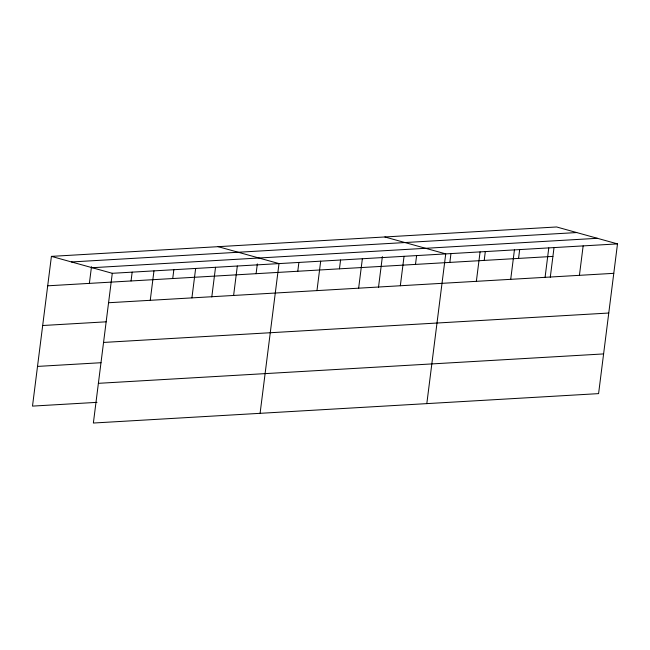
<?xml version="1.0" encoding="UTF-8"?>
<svg xmlns="http://www.w3.org/2000/svg" width="650" height="650" viewBox="0 0 650 650"><rect width="100%" height="100%" fill="white"/><g stroke="black" fill="none" stroke-linecap="round" stroke-linejoin="round"><path stroke-width="0.97" d="M617.5 243.896L112.287 273.301L93.373 423.028L598.585 393.624L617.5 243.896L556.628 226.972L51.415 256.376L32.5 406.104L97.004 402.35M89.375 283.392L91.487 266.703M131.056 280.963L132.169 272.131M150.248 300.308L153.969 270.871M172.737 278.541L173.851 269.709M191.929 297.887L195.642 268.442M211.786 296.952L215.532 267.28M233.61 295.457L237.323 266.021M256.1 273.683L257.335 263.876M260.089 413.327L279.004 263.591L218.14 246.675M297.781 271.261L298.894 262.429M316.964 290.607L320.686 261.17M339.454 268.832L340.576 260M358.646 288.186L362.367 258.741M378.503 287.251L382.379 256.596M400.327 285.756L404.048 256.319M415.496 264.412L416.609 255.58M426.814 403.626L445.729 253.89L384.857 236.966M449.849 262.413L450.962 253.581M476.361 281.328L480.082 251.891M484.201 260.406L485.314 251.574M510.713 279.329L514.434 249.893M518.554 258.408L519.675 249.576M545.074 277.331L548.787 247.894M550.282 277.249L554.028 247.577M579.426 275.332L583.148 245.895M71.5 261.958L576.721 232.554M92.194 267.711L597.415 238.306M47.694 285.813L552.914 256.409M108.566 302.738L613.779 273.333M42.681 325.512L106.194 321.815M103.553 342.436L608.766 313.032M37.513 366.413L101.026 362.716M98.386 383.329L603.598 353.925M51.415 256.376L112.287 273.301"/></g></svg>
